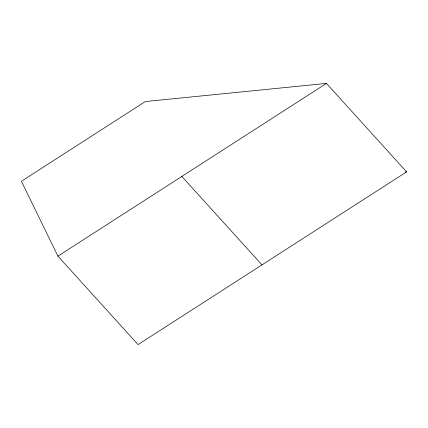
<?xml version="1.0" encoding="UTF-8"?>
<svg xmlns="http://www.w3.org/2000/svg" width="428" height="428" viewBox="0 0 428 428"><rect width="100%" height="100%" fill="white"/><g stroke="black" fill="none" stroke-linecap="round" stroke-linejoin="round"><path stroke-width="0.64" d="M57.919 256.142L326.452 83.407L406.6 171.858L138.067 344.594L57.919 256.142L21.4 181.263L145.322 101.554L326.452 83.407M405.273 171.986L406.6 171.858M181.841 176.427L261.99 264.879"/></g></svg>
